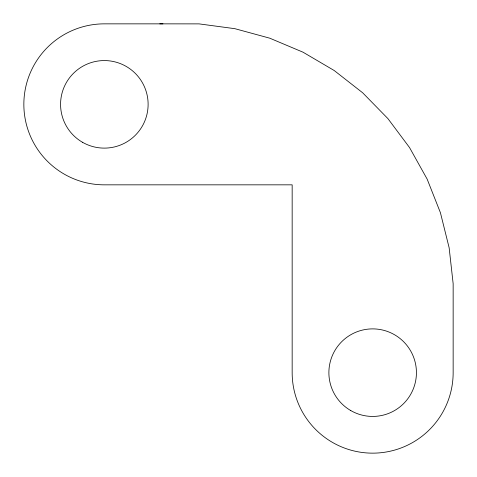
<?xml version="1.0" encoding="UTF-8"?>
<svg xmlns="http://www.w3.org/2000/svg" width="477" height="477" viewBox="0 0 477 477"><rect width="100%" height="100%" fill="white"/><g stroke="black" fill="none" stroke-linecap="round" stroke-linejoin="round"><path stroke-width="0.72" d="M162.949 23.85L104.344 23.85A80.494 80.494 0 0 0 23.85 104.344A80.494 80.494 0 0 0 104.344 184.837L292.162 184.837L292.162 372.656A80.494 80.494 0 0 0 372.656 453.15A80.494 80.494 0 0 0 453.15 372.656L453.15 283.69L449.143 247.778L440.426 212.718L427.148 179.113L409.54 147.56L387.92 118.612L362.657 92.782L334.198 70.518L303.05 52.208L269.749 38.184L234.893 28.686L199.082 23.88L159.771 23.85M350.768 410.566A43.777 43.777 0 0 0 416.433 372.656A43.777 43.777 0 0 0 350.768 334.747A43.777 43.777 0 0 0 350.768 410.566M82.455 142.253A43.777 43.777 0 0 0 148.12 104.344A43.777 43.777 0 0 0 82.455 66.434A43.777 43.777 0 0 0 82.455 142.253"/></g></svg>
